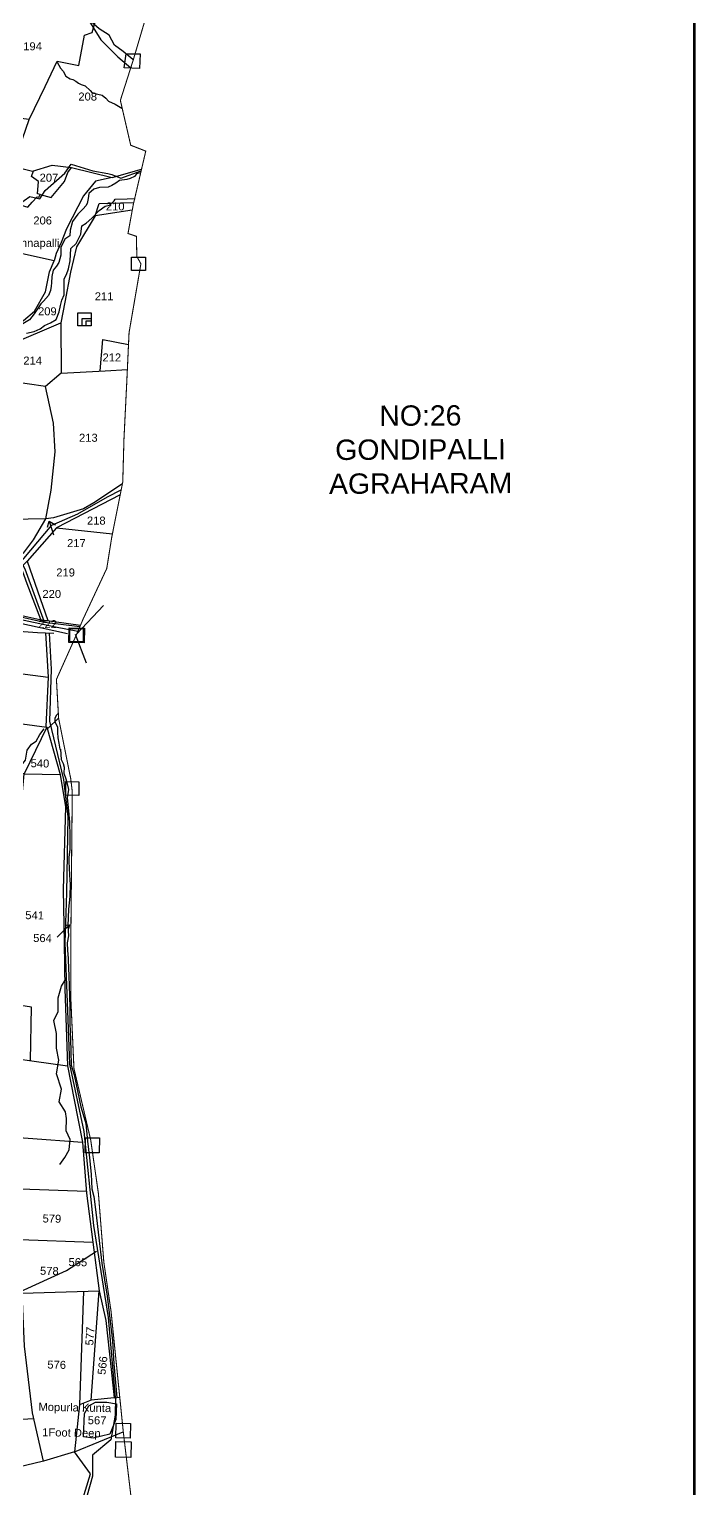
# Model space of a CAD drawing. Header units: inches. Extents: x 207447 to 213485, y 1587092 to 1593817.
# Drawn here: x 212234 to 213483, y 1588763 to 1591500 of the extents above; entities that cross this region are included whole.
import ezdxf

# ---------------------------------------------------------------- set-up
doc = ezdxf.new("R2010")
doc.units = ezdxf.units.IN
doc.header["$LTSCALE"] = 15
doc.header["$MEASUREMENT"] = 0
for name, color, linetype in [('BOUNDRY STONES', 240, 'Continuous'), ('DIMENSION', 1, 'Continuous'), ('PLOTS', 7, 'Continuous'), ('PLOTS NO', 7, 'Continuous'), ('ROADS', 1, 'Continuous'), ('STREAMS', 4, 'Continuous'), ('VILLAGE BOUNDAY', 5, 'Continuous'), ('VILLAGE BOUNDRY', 5, 'Continuous'), ('wells', 7, 'Continuous')]:
    doc.layers.add(name, color=color, linetype=linetype)
doc.styles.get("Standard").update_dxf_attribs({"font": 'arial.ttf'})

msp = doc.modelspace()

# ---------------------------------------------------------------- linework, layer by layer
at = {"layer": 'BOUNDRY STONES', "color": 1}
for points in [[(212415.6, 1591453.2), (212442.2, 1591453.2), (212440.8, 1591426), (212412.3, 1591426.9)], [(212426, 1591072.3), (212452.2, 1591072.2), (212452.1, 1591047), (212425.9, 1591047.1)], [(212310.1, 1590376.2), (212335.6, 1590376.2), (212335.5, 1590351.4), (212310.1, 1590351.5)]]:
    msp.add_lwpolyline(points, close=True, dxfattribs=at)
at = {"layer": 'BOUNDRY STONES'}
msp.add_lwpolyline([(212323.1, 1590365.3), (212373.7, 1590419)], dxfattribs=at)
for points in [[(212309.1, 1590377.3), (212338, 1590376.7), (212337.4, 1590349), (212308.5, 1590349.6)], [(212303.1, 1590089.2), (212327.4, 1590088.7), (212326.9, 1590063.1), (212302.6, 1590063.6)], [(212339.7, 1589421.5), (212365.8, 1589421), (212365.3, 1589393), (212339.2, 1589393.5)], [(212397, 1588886.3), (212424, 1588885.8), (212423.5, 1588858.3), (212396.4, 1588858.9)], [(212396.6, 1588852.2), (212425, 1588851.7), (212424.4, 1588822.2), (212396, 1588822.7)]]:
    msp.add_lwpolyline(points, close=True, dxfattribs=at)
at = {"layer": 'BOUNDRY STONES', "color": 1}
msp.add_lwpolyline([(212320.3, 1590365.4), (212340.8, 1590312)], dxfattribs=at)
at = {"layer": 'PLOTS'}
for points in [[(212234.2, 1591330), (212263.9, 1591392.4), (212286.3, 1591439.3), (212326.9, 1591431.3), (212337.8, 1591488.5), (212352, 1591493.5), (212366.6, 1591544.6), (212452.9, 1591522.2)], [(212127.6, 1591184.5), (212147.8, 1591200.6), (212207.6, 1591241.2), (212221.7, 1591294.2), (212234.2, 1591330), (212115.2, 1591345.4)], [(212207.6, 1591241.2), (212240.1, 1591233.5), (212277.2, 1591244.9), (212313.6, 1591240.5), (212389.8, 1591221.5), (212444.7, 1591237)], [(212211, 1591172.4), (212231.3, 1591166.2), (212239.9, 1591175.4), (212249, 1591185), (212252.4, 1591184.5), (212255, 1591189.5), (212249.9, 1591191), (212251.8, 1591214.3), (212238.4, 1591223.7), (212242.5, 1591234.2)], [(212255, 1591189.5), (212275.3, 1591183.9), (212300.4, 1591213.9), (212306.6, 1591230.6), (212313.6, 1591240.5)], [(212389.8, 1591221.5), (212358.1, 1591214.6), (212336.1, 1591186.9), (212304, 1591125.5), (212294.1, 1591099.5), (212284.9, 1591079.2), (212281, 1591065.2), (212199.2, 1591083.2), (212154.9, 1591048.9), (212126.1, 1591043.7), (212105.9, 1591050.5), (212099.1, 1591030.6), (212099.6, 1591011.7), (212107.8, 1590997.5), (212160.8, 1590961.4), (212182.9, 1590955), (212212.7, 1590946.3), (212223.3, 1590953.5), (212244.2, 1590970.9), (212264.5, 1591006.9), (212272.5, 1591044.8), (212281, 1591065.2)], [(212357.9, 1591149.8), (212365.4, 1591172.8), (212430.2, 1591174.6)], [(212427.3, 1591160), (212357.9, 1591149.8), (212322.6, 1591091.6), (212311.8, 1591044.2), (212300.9, 1590987.8), (212293.6, 1590949.1), (212294, 1590854.8), (212376.5, 1590859.4), (212418.1, 1590861.6)], [(212294, 1590854.8), (212265, 1590830), (212161.1, 1590844.9), (212164.7, 1590870.3), (212198.4, 1590908.4), (212134.4, 1590939.2)], [(212198.4, 1590908.4), (212293.6, 1590949.1)], [(212367.4, 1590858.9), (212372.2, 1590917.7), (212420.3, 1590908.4)], [(212169.4, 1590843.7), (212166.3, 1590823.7), (212159.6, 1590807.8), (212157.3, 1590789.1), (212129.9, 1590728.6), (212113.1, 1590685.9), (212106.8, 1590617.3), (212136.9, 1590581.9), (212195, 1590538.2), (212223.4, 1590517.1), (212242.3, 1590542.5), (212265.5, 1590581.6), (212275.6, 1590635.1), (212282.9, 1590707.1), (212279.9, 1590760.9), (212265, 1590830)], [(212408.8, 1590647.5), (212355.5, 1590611.7), (212336.2, 1590600.2), (212279.5, 1590583.7), (212265.5, 1590581.6), (212199.2, 1590580.7), (212136.9, 1590581.9)], [(212404.7, 1590626.7), (212285.1, 1590565), (212390.1, 1590553.4)], [(212285.1, 1590565), (212230.6, 1590502.4), (212201, 1590473.5), (212148.1, 1590421.6), (212186.4, 1590408.1), (212254, 1590393), (212330.2, 1590382.1)], [(212255.9, 1590392.7), (212230.6, 1590460), (212218.9, 1590491)], [(212230.6, 1590502.4), (212268.9, 1590390.9)], [(212306.1, 1590365.9), (212209, 1590387.3), (212097.5, 1590420.1), (212036.5, 1590438), (212041.5, 1590454.8)], [(212007.3, 1590369.7), (211958.7, 1590304.9), (211872.8, 1590299.6), (211876.2, 1590243.6), (211921.3, 1590238.1), (212150.9, 1590207), (212267.4, 1590190.9), (212225, 1590103.9), (212124.5, 1590112.9), (211919.7, 1590131.2), (211793.2, 1590118.5), (211750, 1590156.2), (211761.3, 1590190.1), (211753.4, 1590236.8), (211744.7, 1590235.3), (211717.9, 1590275.9), (211760.9, 1590284.3), (211812, 1590287.9), (211873.3, 1590311.7), (211962.7, 1590371.1)], [(212280.1, 1590366.8), (212249.8, 1590367.8), (212144.3, 1590375.7)], [(212264.5, 1590367.9), (212269.4, 1590284.9), (212265.4, 1590192.5), (212269.4, 1590189.4), (212289.3, 1590207.7)], [(211972.7, 1590323.5), (212269.4, 1590284.9)], [(212267.4, 1590190.9), (212292.4, 1590102.3), (212301.9, 1590041.7), (212297.6, 1589887.1), (212299.8, 1589787.2), (212300.7, 1589700.8), (212305.8, 1589556.5), (212318.3, 1589492.8), (212334, 1589413), (212341.6, 1589317.7), (212353.6, 1589225.5), (212365.4, 1589134.5), (212377.8, 1589079), (212387.7, 1588987), (212393.4, 1588934.2), (212403.9, 1588935.4)], [(212236.9, 1589566.1), (212238.4, 1589666.3), (212177.5, 1589675.7), (212196.6, 1589800), (212204.9, 1589888), (212208.5, 1589927.4), (212225, 1590103.9), (212292.4, 1590102.3)], [(212217.9, 1589325.9), (212006.8, 1589341.5), (211892.9, 1589349.2), (211910.5, 1589462.1), (212031.2, 1589454.5), (212056.4, 1589600.3), (212070.6, 1589682.8), (212141.8, 1589671.3), (212144.9, 1589578.9), (212305.8, 1589556.5)], [(212028, 1589435.5), (212334, 1589413)], [(212318.8, 1588833), (212261.2, 1588815.2), (212240.5, 1588905.6), (212225.1, 1589030.9), (212215.4, 1589254), (212217.9, 1589325.9), (212341.3, 1589321.5)], [(212216.4, 1589230.9), (212353.6, 1589225.5)], [(212220.8, 1589130.2), (212365.4, 1589134.5)], [(212336, 1589133.6), (212328.4, 1588920.6)], [(212350.4, 1588929.6), (212365.4, 1589134.5)], [(212393.4, 1588934.2), (212350.4, 1588929.6), (212328.4, 1588920.6), (212318.8, 1588833), (212410.5, 1588869.9)], [(212261.2, 1588815.2), (212193.4, 1588799.1), (212161.6, 1588811.2), (212103.9, 1588833.1), (212081.6, 1588886.2), (212242.9, 1588895.2)], [(212272.6, 1588650.2), (212308.9, 1588661), (212349.3, 1588791.2), (212318.8, 1588833)]]:
    msp.add_lwpolyline(points, dxfattribs=at)
at = {"layer": 'PLOTS NO'}
for points in [[(212268.7, 1590565.9), (212271.7, 1590577.2), (212283.5, 1590570.7)], [(212271.7, 1590577.2), (212279.4, 1590551.7)], [(212309.4, 1589820.6), (212286.7, 1589797.7)], [(212303.9, 1589820), (212309.4, 1589820.6), (212308.1, 1589813.1)]]:
    msp.add_lwpolyline(points, dxfattribs=at)
at = {"layer": 'ROADS'}
for points in [[(212303.9, 1591601.9), (212306.6, 1591580.1), (212339.8, 1591526), (212368.4, 1591479.4), (212400.4, 1591448), (212424.5, 1591427.1)], [(212192.6, 1591156.1), (212235.1, 1591186.1), (212254.4, 1591181.7), (212264, 1591197), (212300.8, 1591229.8), (212313.1, 1591246.5), (212353.3, 1591234.1), (212381.5, 1591228.8), (212388.8, 1591227.4), (212406.1, 1591220.4), (212444, 1591234.2)], [(212262.8, 1590387.8), (212226.4, 1590487.4), (212208.5, 1590520.5), (212188.8, 1590537.6), (212099.6, 1590604.1), (212104.4, 1590682.9), (212114.6, 1590734.8), (212152.6, 1590826.6), (212154.7, 1590871), (212148, 1590929.2), (212142.8, 1590964), (212139.9, 1590973.5), (212100.1, 1591001.3), (212095, 1591028.1), (212101.8, 1591051)], [(211958.9, 1590371.2), (211978.9, 1590381), (212117.4, 1590418.7), (212146.1, 1590428.7), (212224.3, 1590507), (212276.8, 1590570), (212325.5, 1590591.1), (212381.2, 1590623), (212406.5, 1590636.1)], [(210954, 1590351.7), (211059.7, 1590389.8), (211162.4, 1590426.9), (211223.6, 1590449), (211339.1, 1590487.4), (211422.6, 1590519.5), (211445.2, 1590527), (211533.8, 1590538.4), (211612.7, 1590542.6), (211695.1, 1590539.7), (211797.2, 1590535), (211855.7, 1590520.1), (211915.4, 1590505), (212015.1, 1590462.3), (212089.8, 1590435.5), (212149.3, 1590416.2), (212207.2, 1590400.3), (212262.8, 1590387.8), (212329.2, 1590379.6)], [(212325.2, 1590370.3), (212283.7, 1590378.3), (212174.2, 1590401.4), (212060.4, 1590437), (211930.2, 1590494), (211909.8, 1590502.8), (211879.7, 1590509.9), (211813.6, 1590525.9), (211740.4, 1590529.4), (211672.8, 1590532.7), (211548.4, 1590535.3), (211428.8, 1590514.5), (211303.3, 1590468), (211153.5, 1590417.2), (210956.1, 1590345.5)], [(212396, 1588934.5), (212382.8, 1589084.6), (212355.1, 1589256.9), (212337, 1589433.1), (212310.6, 1589559.3), (212305.8, 1589675.4), (212301.3, 1589786.6), (212304.9, 1589880.4), (212307, 1590023.2), (212298.9, 1590092.9), (212273.1, 1590202.3), (212276.1, 1590300), (212271.9, 1590367.6)], [(211763.7, 1588931.7), (211796.4, 1588944.9), (211802, 1588963.2), (211854.1, 1588977.5), (211916, 1588993.8), (211925.8, 1588983.3), (211979.1, 1588996.3), (212057.1, 1589039.6), (212196, 1589123.1), (212303.9, 1589172.7), (212360.4, 1589209.1)], [(212396, 1588934.5), (212395.3, 1588901.7), (212387.4, 1588855.3), (212352.9, 1588826.2), (212353, 1588787), (212321.6, 1588675.6), (212309.1, 1588617.6), (212310.5, 1588585.9), (212315.6, 1588565.9), (212337.9, 1588492.7), (212339.5, 1588390.2), (212339.7, 1588298.1)]]:
    msp.add_lwpolyline(points, dxfattribs=at)
at = {"layer": 'STREAMS'}
for points in [[(212428.3, 1591442.9), (212410.1, 1591457.8), (212394.1, 1591469.6), (212384.3, 1591488.4), (212365.5, 1591499.9), (212350, 1591513.2)], [(212286.3, 1591437.6), (212292.7, 1591426.3), (212297.6, 1591420.7), (212303, 1591411.3), (212311.1, 1591406.3), (212315.9, 1591405.1), (212321.8, 1591402), (212326.3, 1591398.2), (212331.3, 1591395.7), (212339.3, 1591393.4), (212348.7, 1591384.6), (212352, 1591380.2), (212371.1, 1591376.1), (212378, 1591370.4), (212382.5, 1591364.8), (212395.3, 1591359.1), (212407.9, 1591351.7)], [(212443.4, 1591230.2), (212435.4, 1591228.4), (212431.7, 1591223.5), (212423.1, 1591219.7), (212417.1, 1591217.7), (212403.4, 1591215.7), (212396.8, 1591211.2), (212389.1, 1591206.4), (212382, 1591203.3), (212366.1, 1591202.8), (212355, 1591199.8), (212346, 1591191.6), (212344.7, 1591182), (212342.7, 1591172.9), (212340.5, 1591168.5), (212335.2, 1591162.7), (212325.1, 1591152.7), (212315.4, 1591139.1), (212310.9, 1591122.7), (212310, 1591112.3), (212301.2, 1591105.8), (212293.3, 1591090.4), (212293.7, 1591075.8), (212289.6, 1591062.3), (212285.6, 1591055.2), (212278.8, 1591048.1), (212276.8, 1591035.8), (212275.7, 1591024.1), (212275.5, 1591018.1), (212274, 1591009.9), (212270.1, 1591000.1), (212261.1, 1590989.4), (212255.8, 1590984.5), (212243.7, 1590965.7), (212235, 1590954.9), (212222.3, 1590947.3)], [(212228.8, 1590929.5), (212243.2, 1590933), (212254.7, 1590938), (212262.8, 1590943.8), (212274.1, 1590949.2), (212285, 1590955.6), (212290.5, 1590969.6), (212293.1, 1590981.5), (212295.4, 1590991.5), (212299.9, 1591001.6), (212299.6, 1591021.8), (212300, 1591031.7), (212303.9, 1591039.9), (212307.6, 1591050.2), (212310.7, 1591065.3), (212312.4, 1591088.4), (212321.9, 1591097.9), (212331.1, 1591115.3), (212333.1, 1591131.1), (212340.7, 1591135.9), (212351.4, 1591145.5), (212365.2, 1591159.8), (212376.7, 1591167.8), (212384.9, 1591169.7), (212393.6, 1591177.7), (212395.5, 1591181), (212417.7, 1591181.8), (212432.9, 1591182.4)], [(212288.8, 1590217.2), (212284.9, 1590213), (212282.5, 1590207.4), (212282, 1590201), (212286.9, 1590191.5), (212287.2, 1590181), (212287.6, 1590171.1), (212289.5, 1590161.1), (212291.7, 1590150), (212292.9, 1590150.2), (212293.8, 1590130.3), (212297.7, 1590123.1), (212299.4, 1590116.4), (212299.3, 1590104.8), (212302.6, 1590094.2), (212306, 1590082.7), (212307.6, 1590074.2), (212305.6, 1590058.8), (212307.9, 1590034.4), (212309.8, 1590013.3), (212310, 1589986.6), (212310, 1589977.5), (212310.1, 1589972.9), (212310.1, 1589962.4), (212308.5, 1589946.6), (212308.5, 1589939.1), (212309.7, 1589914.1), (212310.1, 1589904.1), (212310.9, 1589897.2), (212310.1, 1589873.5), (212307.7, 1589849.9), (212306.3, 1589818.5), (212307.6, 1589799.8), (212305.4, 1589786.9), (212306, 1589772.3), (212307.1, 1589758.1), (212307.4, 1589754.2), (212308.4, 1589724.7), (212309.5, 1589687.2), (212310, 1589664.3), (212310.6, 1589635.6), (212311.5, 1589605.6), (212312.1, 1589584), (212312.7, 1589557.3), (212318.3, 1589539.4), (212325.2, 1589506), (212330.7, 1589479.7), (212340.2, 1589448.2), (212343.5, 1589415.3), (212347.1, 1589384.1), (212350.6, 1589353.5), (212351.4, 1589325.7), (212355.3, 1589311.1), (212359, 1589281.7), (212364.9, 1589233.6), (212370.3, 1589186.5), (212375.3, 1589154.9), (212380.2, 1589124.3), (212386, 1589077.4), (212390.5, 1589040.8), (212392.7, 1588997.4), (212398.6, 1588934.8)], [(212195.2, 1589999), (212201.7, 1590018.8), (212199.5, 1590038.9), (212202.2, 1590057.4), (212209.5, 1590078.2), (212212.9, 1590087.9), (212217.4, 1590116.9), (212227.2, 1590129.4), (212230.2, 1590147.8), (212238.4, 1590159.1), (212247, 1590165), (212253.8, 1590177.2), (212262.1, 1590188.1)], [(212291.3, 1589371.5), (212300.8, 1589384.5), (212309.3, 1589399), (212310.8, 1589417.9), (212303.7, 1589434.3), (212303.8, 1589457.5), (212302.5, 1589469.9), (212290.1, 1589489), (212294.8, 1589512.5), (212285.6, 1589541), (212289.6, 1589566.8), (212285.4, 1589589.7), (212285.6, 1589617), (212280.2, 1589641.1), (212288.7, 1589658), (212288.4, 1589683.9), (212295, 1589705.6), (212301.4, 1589716.7)], [(212337.7, 1588904.3), (212346, 1588919.1), (212358.7, 1588925.8), (212379.8, 1588925.9), (212397.6, 1588922.9), (212396.6, 1588893.2), (212385.5, 1588866.1), (212353.8, 1588858.6), (212336.2, 1588861.1), (212337.7, 1588904.3)]]:
    msp.add_lwpolyline(points, dxfattribs=at)
at = {"layer": 'VILLAGE BOUNDAY', "color": 5, "const_width": 5}
msp.add_lwpolyline([(207449.1, 1593406.2), (213480.8, 1593406.2), (213480.8, 1587095.7), (207449.1, 1587095.7)], close=True, dxfattribs=at)
at = {"layer": 'VILLAGE BOUNDRY'}
msp.add_lwpolyline([(212459.4, 1591544.3, 2, 2, 0), (212428.9, 1591441, 2, 2, 0), (212405, 1591366.1, 2, 2, 0), (212424.4, 1591282, 2, 2, 0), (212452.6, 1591271, 2, 2, 0), (212429.2, 1591170.7, 2, 2, 0), (212419.3, 1591116.5, 2, 2, 0), (212435, 1591111.2, 2, 2, 0), (212435.9, 1591073.4, 2, 2, 0), (212443.5, 1591059.8, 2, 2, 0), (212421.3, 1590930.7, 2, 2, 0), (212417, 1590837.7, 2, 2, 0), (212411.7, 1590730.2, 2, 2, 0), (212409.5, 1590650.8, 2, 2, 0), (212388.8, 1590546.9, 2, 2, 0), (212379.5, 1590488.6, 2, 2, 0), (212335.3, 1590394, 2, 2, 0), (212323.1, 1590365.3, 2, 2, 0), (212323.1, 1590365.3, 2, 2, 0), (212285.2, 1590280.7, 2, 2, 0), (212289.3, 1590207.7, 2, 2, 0), (212312, 1590094.5, 2, 2, 0), (212314.9, 1590070.3, 2, 2, 0), (212313.2, 1589900.6, 2, 2, 0), (212312.1, 1589788.7, 2, 2, 0), (212312.4, 1589677.5, 2, 2, 0), (212316.7, 1589581, 2, 2, 0), (212318, 1589551.5, 2, 2, 0), (212349.4, 1589417.4, 2, 2, 0), (212363.9, 1589316.7, 2, 2, 0), (212374, 1589188.5, 2, 2, 0), (212387.6, 1589095.7, 2, 2, 0), (212399.3, 1588980, 2, 2, 0), (212410.5, 1588869.9, 2, 2, 0), (212433.8, 1588674.1, 2, 2, 0)], format="xyseb", dxfattribs=at)
at = {"layer": 'wells', "color": 0}
for points in [[(212350, 1590943.5), (212325.6, 1590943.6), (212325.6, 1590967.6), (212350, 1590967.6)], [(212350, 1590943.5), (212333.5, 1590943.6), (212333.5, 1590957.4), (212350, 1590957.4)], [(212350, 1590943.5), (212340.8, 1590943.5), (212340.8, 1590952.8), (212350, 1590952.8)]]:
    msp.add_lwpolyline(points, close=True, dxfattribs=at)

# ---------------------------------------------------------------- texts
at = {"layer": 'DIMENSION', "insert": (212967.1, 1590794.4), "char_height": 38.139, "width": 467.714, "attachment_point": 2, "rotation": 0.2399}
msp.add_mtext('NO:26\\PGONDIPALLI AGRAHARAM ', dxfattribs=at)
at = {"layer": 'PLOTS'}
for s, rotation, p in [('194', 359.8852, (212223, 1591460)), ('208', 359.8852, (212326.3, 1591365.8)), ('207', 359.8852, (212253.7, 1591213.7)), ('210', 359.8852, (212377.9, 1591159.9)), ('206', 359.8852, (212241.9, 1591133.5)), ('Seshannapalli', 359.8852, (212159.1, 1591091.5)), ('211', 359.8852, (212357, 1590991.3)), ('209', 359.8852, (212250.7, 1590963.2)), ('214', 359.8852, (212223.1, 1590870.8)), ('212', 359.8852, (212371.5, 1590876.7)), ('213', 359.8852, (212327.5, 1590726.2)), ('218', 359.8852, (212342.4, 1590570.9)), ('217', 359.8852, (212305.1, 1590528.7)), ('219', 359.8852, (212284.9, 1590473.7)), ('220', 359.8852, (212258.9, 1590433.4)), ('222', 359.8852, (212251.2, 1590376.8)), ('540', 358.8937, (212236.7, 1590116.1)), ('541', 358.8937, (212226.7, 1589831.3)), ('564', 358.8937, (212241.5, 1589788.6)), ('579', 358.8937, (212259.1, 1589262.7)), ('578', 358.8937, (212254.3, 1589164.7)), ('565', 358.8937, (212307.7, 1589181.1)), ('577', 85.9303, (212354.1, 1589031.6)), ('576', 358.8937, (212268.1, 1588988.8)), ('566', 83.3583, (212376.9, 1588976.4)), ('Mopurla Kunta', 358.8937, (212251.4, 1588909.7)), ('1Foot Deep', 358.8937, (212258.4, 1588862.1)), ('567', 358.8937, (212343.8, 1588884.6))]:
    msp.add_text(s, height=15, rotation=rotation, dxfattribs=at).set_placement(p)

doc.saveas('drawing.dxf')
